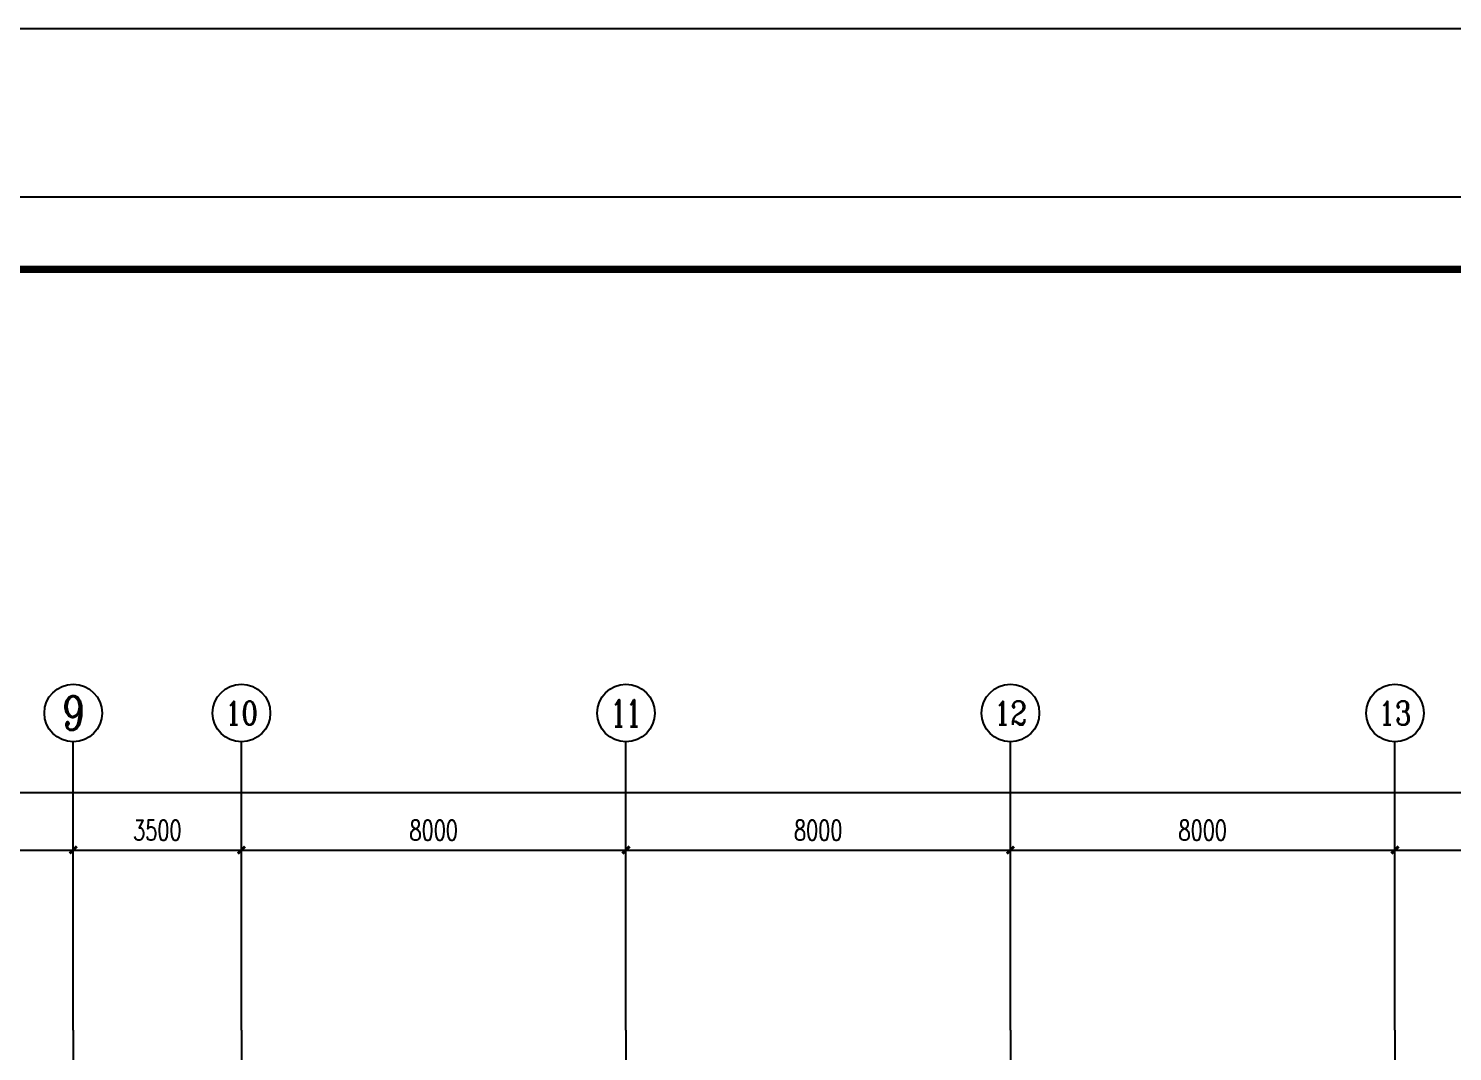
# Model space of a CAD drawing. Extents: x 0 to 2838408, y -923048 to 203859.
# Drawn here: x 2736331 to 2765960, y -607384 to -586096 of the extents above; entities that cross this region are included whole.
import ezdxf
from ezdxf.enums import TextEntityAlignment as Align

# ---------------------------------------------------------------- set-up
doc = ezdxf.new("R2010")
doc.units = 0
doc.header["$LTSCALE"] = 1000
for name, color, linetype in [('AXIS', 3, 'Continuous'), ('AXIS_TEXT', 7, 'Continuous'), ('BTTK', 7, 'Continuous'), ('DOTE', 8, 'Continuous'), ('PUB_TITLE', 4, 'Continuous'), ('XREF', 8, 'Continuous')]:
    doc.layers.add(name, color=color, linetype=linetype)
doc.styles.add('_TCH_AXIS', font='COMPLEX', dxfattribs={"bigfont": 'GBCBIG'})
doc.styles.add('A_DIM_T3', font='SIMPLEX', dxfattribs={"width": 0.7, "bigfont": 'HZ'})
doc.styles.add('COMPLEX', font='COMPLEX')
doc.styles.add('HZ(TK)', font='geniso.shx', dxfattribs={"width": 0.9, "bigfont": 'hztxt.shx'})
doc.dimstyles.new('_TCH_ARCH&&150', dxfattribs={"dimtxt": 420, "dimasz": 150, "dimexe": 375, "dimexo": 450, "dimgap": 202.5, "dimtad": 1, "dimdec": 0, "dimzin": 0, "dimdsep": 46, "dimtxsty": 'A_DIM_T3', "dimblk": 'ARCHTICK', "dimcen": 0.09, "dimclrt": 7, "dimazin": 2, "dimtfac": 1, "dimtdec": 0, "dimtix": 1, "dimtmove": 2, "dimatfit": 3, "dimfxl": 150, "dimtolj": 1, "dimtzin": 0, "dimarcsym": 0})

# ---------------------------------------------------------------- blocks, each defined once
blk = doc.blocks.new('vhtemplate_2020年新竖式图框_A0')
at = {"layer": 'PUB_TITLE', "color": 7}
blk.add_lwpolyline([(0, 0), (1189, 0), (1189, 841), (0, 841)], close=True, dxfattribs=at)
at = {"layer": 'PUB_TITLE', "const_width": 1}
blk.add_lwpolyline([(25, 10), (1179, 10), (1179, 831), (25, 831)], close=True, dxfattribs=at)
at = {"layer": 'BTTK', "color": 4, "style": 'HZ(TK)', "width": 0.9}
for tag, p in [('合作单位_001', (1143.83, 741.44)), ('建设单位_001', (1143.85, 207.44)), ('工程名称_001', (1143.62, 174.44)), ('子项名称_001', (1153.71, 157.94)), ('图纸名称_001', (1143.45, 138.94))]:
    blk.add_attdef(tag, p, '', height=3.5, dxfattribs=at)
for tag, p in [('注册证书号', (1156.5, 309.01)), ('注册印章号', (1156.5, 301.01)), ('设计号', (1154, 193)), ('图别', (1137.75, 34)), ('图号', (1170.25, 34)), ('版本号', (1137.75, 26)), ('日期', (1170.25, 26))]:
    blk.add_attdef(tag, text='', height=3.5, dxfattribs=at).set_placement(p, align=Align.MIDDLE)
blk = doc.blocks.new('_ArchTick')
at = {"color": 0, "linetype": 'ByBlock', "const_width": 0.4}
blk.add_lwpolyline([(-0.5, -0.5), (0.5, 0.5)], dxfattribs=at)
blk = doc.blocks.new('*D604')
at = {"layer": 'AXIS', "color": 0, "lineweight": -2, "transparency": 16777216}
for p, q in [((2344917, -606491), (2344917, -601616)), ((2452117, -606491), (2452117, -601616)), ((2344917, -601991), (2452117, -601991))]:
    blk.add_line(p, q, dxfattribs=at)
at = {"layer": 'Defpoints', "color": 0, "transparency": 16777216}
for p in [(2452117, -601991), (2344917, -606941), (2452117, -606941)]:
    blk.add_point(p, dxfattribs=at)
at = {"layer": 'AXIS', "color": 0, "lineweight": -2, "transparency": 16777216, "xscale": 150, "yscale": 150, "zscale": 150, "rotation": 180}
blk.add_blockref('_ArchTick', (2344917, -601991), dxfattribs=at)
at = {"layer": 'AXIS', "color": 0, "lineweight": -2, "transparency": 16777216, "xscale": 150, "yscale": 150, "zscale": 150}
blk.add_blockref('_ArchTick', (2452117, -601991), dxfattribs=at)
at = {"layer": 'AXIS', "color": 7, "transparency": 16777216, "insert": (2398517, -601579), "char_height": 420, "attachment_point": 5, "style": 'A_DIM_T3'}
blk.add_mtext('\\A1;107200', dxfattribs=at)
blk = doc.blocks.new('*D613')
at = {"layer": 'AXIS', "color": 0, "lineweight": -2, "transparency": 16777216}
for p, q in [((2393517, -606491), (2393517, -602816)), ((2401217, -606491), (2401217, -602816)), ((2393517, -603191), (2401217, -603191))]:
    blk.add_line(p, q, dxfattribs=at)
at = {"layer": 'Defpoints', "color": 0, "transparency": 16777216}
for p in [(2401217, -603191), (2393517, -606941), (2401217, -606941)]:
    blk.add_point(p, dxfattribs=at)
at = {"layer": 'AXIS', "color": 0, "lineweight": -2, "transparency": 16777216, "xscale": 150, "yscale": 150, "zscale": 150, "rotation": 180}
blk.add_blockref('_ArchTick', (2393517, -603191), dxfattribs=at)
at = {"layer": 'AXIS', "color": 0, "lineweight": -2, "transparency": 16777216, "xscale": 150, "yscale": 150, "zscale": 150}
blk.add_blockref('_ArchTick', (2401217, -603191), dxfattribs=at)
at = {"layer": 'AXIS', "color": 7, "transparency": 16777216, "insert": (2397367, -602779), "char_height": 420, "attachment_point": 5, "style": 'A_DIM_T3'}
blk.add_mtext('\\A1;7700', dxfattribs=at)
blk = doc.blocks.new('*D614')
at = {"layer": 'AXIS', "color": 0, "lineweight": -2, "transparency": 16777216}
for p, q in [((2401217, -606491), (2401217, -602816)), ((2404717, -606491), (2404717, -602816)), ((2401217, -603191), (2404717, -603191))]:
    blk.add_line(p, q, dxfattribs=at)
at = {"layer": 'Defpoints', "color": 0, "transparency": 16777216}
for p in [(2404717, -603191), (2401217, -606941), (2404717, -606941)]:
    blk.add_point(p, dxfattribs=at)
at = {"layer": 'AXIS', "color": 0, "lineweight": -2, "transparency": 16777216, "xscale": 150, "yscale": 150, "zscale": 150, "rotation": 180}
blk.add_blockref('_ArchTick', (2401217, -603191), dxfattribs=at)
at = {"layer": 'AXIS', "color": 0, "lineweight": -2, "transparency": 16777216, "xscale": 150, "yscale": 150, "zscale": 150}
blk.add_blockref('_ArchTick', (2404717, -603191), dxfattribs=at)
at = {"layer": 'AXIS', "color": 7, "transparency": 16777216, "insert": (2402967, -602779), "char_height": 420, "attachment_point": 5, "style": 'A_DIM_T3'}
blk.add_mtext('\\A1;3500', dxfattribs=at)
blk = doc.blocks.new('*D615')
at = {"layer": 'AXIS', "color": 0, "lineweight": -2, "transparency": 16777216}
for p, q in [((2404717, -606491), (2404717, -602816)), ((2412717, -606491), (2412717, -602816)), ((2404717, -603191), (2412717, -603191))]:
    blk.add_line(p, q, dxfattribs=at)
at = {"layer": 'Defpoints', "color": 0, "transparency": 16777216}
for p in [(2412717, -603191), (2404717, -606941), (2412717, -606941)]:
    blk.add_point(p, dxfattribs=at)
at = {"layer": 'AXIS', "color": 0, "lineweight": -2, "transparency": 16777216, "xscale": 150, "yscale": 150, "zscale": 150, "rotation": 180}
blk.add_blockref('_ArchTick', (2404717, -603191), dxfattribs=at)
at = {"layer": 'AXIS', "color": 0, "lineweight": -2, "transparency": 16777216, "xscale": 150, "yscale": 150, "zscale": 150}
blk.add_blockref('_ArchTick', (2412717, -603191), dxfattribs=at)
at = {"layer": 'AXIS', "color": 7, "transparency": 16777216, "insert": (2408717, -602779), "char_height": 420, "attachment_point": 5, "style": 'A_DIM_T3'}
blk.add_mtext('\\A1;8000', dxfattribs=at)
blk = doc.blocks.new('*D616')
at = {"layer": 'AXIS', "color": 0, "lineweight": -2, "transparency": 16777216}
for p, q in [((2412717, -606491), (2412717, -602816)), ((2420717, -606491), (2420717, -602816)), ((2412717, -603191), (2420717, -603191))]:
    blk.add_line(p, q, dxfattribs=at)
at = {"layer": 'Defpoints', "color": 0, "transparency": 16777216}
for p in [(2420717, -603191), (2412717, -606941), (2420717, -606941)]:
    blk.add_point(p, dxfattribs=at)
at = {"layer": 'AXIS', "color": 0, "lineweight": -2, "transparency": 16777216, "xscale": 150, "yscale": 150, "zscale": 150, "rotation": 180}
blk.add_blockref('_ArchTick', (2412717, -603191), dxfattribs=at)
at = {"layer": 'AXIS', "color": 0, "lineweight": -2, "transparency": 16777216, "xscale": 150, "yscale": 150, "zscale": 150}
blk.add_blockref('_ArchTick', (2420717, -603191), dxfattribs=at)
at = {"layer": 'AXIS', "color": 7, "transparency": 16777216, "insert": (2416717, -602779), "char_height": 420, "attachment_point": 5, "style": 'A_DIM_T3'}
blk.add_mtext('\\A1;8000', dxfattribs=at)
blk = doc.blocks.new('*D617')
at = {"layer": 'AXIS', "color": 0, "lineweight": -2, "transparency": 16777216}
for p, q in [((2420717, -606491), (2420717, -602816)), ((2428717, -606491), (2428717, -602816)), ((2420717, -603191), (2428717, -603191))]:
    blk.add_line(p, q, dxfattribs=at)
at = {"layer": 'Defpoints', "color": 0, "transparency": 16777216}
for p in [(2428717, -603191), (2420717, -606941), (2428717, -606941)]:
    blk.add_point(p, dxfattribs=at)
at = {"layer": 'AXIS', "color": 0, "lineweight": -2, "transparency": 16777216, "xscale": 150, "yscale": 150, "zscale": 150, "rotation": 180}
blk.add_blockref('_ArchTick', (2420717, -603191), dxfattribs=at)
at = {"layer": 'AXIS', "color": 0, "lineweight": -2, "transparency": 16777216, "xscale": 150, "yscale": 150, "zscale": 150}
blk.add_blockref('_ArchTick', (2428717, -603191), dxfattribs=at)
at = {"layer": 'AXIS', "color": 7, "transparency": 16777216, "insert": (2424717, -602779), "char_height": 420, "attachment_point": 5, "style": 'A_DIM_T3'}
blk.add_mtext('\\A1;8000', dxfattribs=at)
blk = doc.blocks.new('*D618')
at = {"layer": 'AXIS', "color": 0, "lineweight": -2, "transparency": 16777216}
for p, q in [((2428717, -606491), (2428717, -602816)), ((2436717, -606491), (2436717, -602816)), ((2428717, -603191), (2436717, -603191))]:
    blk.add_line(p, q, dxfattribs=at)
at = {"layer": 'Defpoints', "color": 0, "transparency": 16777216}
for p in [(2436717, -603191), (2428717, -606941), (2436717, -606941)]:
    blk.add_point(p, dxfattribs=at)
at = {"layer": 'AXIS', "color": 0, "lineweight": -2, "transparency": 16777216, "xscale": 150, "yscale": 150, "zscale": 150, "rotation": 180}
blk.add_blockref('_ArchTick', (2428717, -603191), dxfattribs=at)
at = {"layer": 'AXIS', "color": 0, "lineweight": -2, "transparency": 16777216, "xscale": 150, "yscale": 150, "zscale": 150}
blk.add_blockref('_ArchTick', (2436717, -603191), dxfattribs=at)
at = {"layer": 'AXIS', "color": 7, "transparency": 16777216, "insert": (2432717, -602779), "char_height": 420, "attachment_point": 5, "style": 'A_DIM_T3'}
blk.add_mtext('\\A1;8000', dxfattribs=at)
blk = doc.blocks.new('*D668')
at = {"layer": 'AXIS', "color": 0, "lineweight": -2, "transparency": 16777216}
for p, q in [((2344917, -606491), (2344917, -601616)), ((2452117, -606491), (2452117, -601616)), ((2344917, -601991), (2452117, -601991))]:
    blk.add_line(p, q, dxfattribs=at)
at = {"layer": 'Defpoints', "color": 0, "transparency": 16777216}
for p in [(2452117, -601991), (2344917, -606941), (2452117, -606941)]:
    blk.add_point(p, dxfattribs=at)
at = {"layer": 'AXIS', "color": 0, "lineweight": -2, "transparency": 16777216, "xscale": 150, "yscale": 150, "zscale": 150, "rotation": 180}
blk.add_blockref('_ArchTick', (2344917, -601991), dxfattribs=at)
at = {"layer": 'AXIS', "color": 0, "lineweight": -2, "transparency": 16777216, "xscale": 150, "yscale": 150, "zscale": 150}
blk.add_blockref('_ArchTick', (2452117, -601991), dxfattribs=at)
at = {"layer": 'AXIS', "color": 7, "transparency": 16777216, "insert": (2398517, -601579), "char_height": 420, "attachment_point": 5, "style": 'A_DIM_T3'}
blk.add_mtext('\\A1;107200', dxfattribs=at)
blk = doc.blocks.new('*D677')
at = {"layer": 'AXIS', "color": 0, "lineweight": -2, "transparency": 16777216}
for p, q in [((2393517, -606491), (2393517, -602816)), ((2401217, -606491), (2401217, -602816)), ((2393517, -603191), (2401217, -603191))]:
    blk.add_line(p, q, dxfattribs=at)
at = {"layer": 'Defpoints', "color": 0, "transparency": 16777216}
for p in [(2401217, -603191), (2393517, -606941), (2401217, -606941)]:
    blk.add_point(p, dxfattribs=at)
at = {"layer": 'AXIS', "color": 0, "lineweight": -2, "transparency": 16777216, "xscale": 150, "yscale": 150, "zscale": 150, "rotation": 180}
blk.add_blockref('_ArchTick', (2393517, -603191), dxfattribs=at)
at = {"layer": 'AXIS', "color": 0, "lineweight": -2, "transparency": 16777216, "xscale": 150, "yscale": 150, "zscale": 150}
blk.add_blockref('_ArchTick', (2401217, -603191), dxfattribs=at)
at = {"layer": 'AXIS', "color": 7, "transparency": 16777216, "insert": (2397367, -602779), "char_height": 420, "attachment_point": 5, "style": 'A_DIM_T3'}
blk.add_mtext('\\A1;7700', dxfattribs=at)
blk = doc.blocks.new('*D678')
at = {"layer": 'AXIS', "color": 0, "lineweight": -2, "transparency": 16777216}
for p, q in [((2401217, -606491), (2401217, -602816)), ((2404717, -606491), (2404717, -602816)), ((2401217, -603191), (2404717, -603191))]:
    blk.add_line(p, q, dxfattribs=at)
at = {"layer": 'Defpoints', "color": 0, "transparency": 16777216}
for p in [(2404717, -603191), (2401217, -606941), (2404717, -606941)]:
    blk.add_point(p, dxfattribs=at)
at = {"layer": 'AXIS', "color": 0, "lineweight": -2, "transparency": 16777216, "xscale": 150, "yscale": 150, "zscale": 150, "rotation": 180}
blk.add_blockref('_ArchTick', (2401217, -603191), dxfattribs=at)
at = {"layer": 'AXIS', "color": 0, "lineweight": -2, "transparency": 16777216, "xscale": 150, "yscale": 150, "zscale": 150}
blk.add_blockref('_ArchTick', (2404717, -603191), dxfattribs=at)
at = {"layer": 'AXIS', "color": 7, "transparency": 16777216, "insert": (2402967, -602779), "char_height": 420, "attachment_point": 5, "style": 'A_DIM_T3'}
blk.add_mtext('\\A1;3500', dxfattribs=at)
blk = doc.blocks.new('*D679')
at = {"layer": 'AXIS', "color": 0, "lineweight": -2, "transparency": 16777216}
for p, q in [((2404717, -606491), (2404717, -602816)), ((2412717, -606491), (2412717, -602816)), ((2404717, -603191), (2412717, -603191))]:
    blk.add_line(p, q, dxfattribs=at)
at = {"layer": 'Defpoints', "color": 0, "transparency": 16777216}
for p in [(2412717, -603191), (2404717, -606941), (2412717, -606941)]:
    blk.add_point(p, dxfattribs=at)
at = {"layer": 'AXIS', "color": 0, "lineweight": -2, "transparency": 16777216, "xscale": 150, "yscale": 150, "zscale": 150, "rotation": 180}
blk.add_blockref('_ArchTick', (2404717, -603191), dxfattribs=at)
at = {"layer": 'AXIS', "color": 0, "lineweight": -2, "transparency": 16777216, "xscale": 150, "yscale": 150, "zscale": 150}
blk.add_blockref('_ArchTick', (2412717, -603191), dxfattribs=at)
at = {"layer": 'AXIS', "color": 7, "transparency": 16777216, "insert": (2408717, -602779), "char_height": 420, "attachment_point": 5, "style": 'A_DIM_T3'}
blk.add_mtext('\\A1;8000', dxfattribs=at)
blk = doc.blocks.new('*D680')
at = {"layer": 'AXIS', "color": 0, "lineweight": -2, "transparency": 16777216}
for p, q in [((2412717, -606491), (2412717, -602816)), ((2420717, -606491), (2420717, -602816)), ((2412717, -603191), (2420717, -603191))]:
    blk.add_line(p, q, dxfattribs=at)
at = {"layer": 'Defpoints', "color": 0, "transparency": 16777216}
for p in [(2420717, -603191), (2412717, -606941), (2420717, -606941)]:
    blk.add_point(p, dxfattribs=at)
at = {"layer": 'AXIS', "color": 0, "lineweight": -2, "transparency": 16777216, "xscale": 150, "yscale": 150, "zscale": 150, "rotation": 180}
blk.add_blockref('_ArchTick', (2412717, -603191), dxfattribs=at)
at = {"layer": 'AXIS', "color": 0, "lineweight": -2, "transparency": 16777216, "xscale": 150, "yscale": 150, "zscale": 150}
blk.add_blockref('_ArchTick', (2420717, -603191), dxfattribs=at)
at = {"layer": 'AXIS', "color": 7, "transparency": 16777216, "insert": (2416717, -602779), "char_height": 420, "attachment_point": 5, "style": 'A_DIM_T3'}
blk.add_mtext('\\A1;8000', dxfattribs=at)
blk = doc.blocks.new('*D681')
at = {"layer": 'AXIS', "color": 0, "lineweight": -2, "transparency": 16777216}
for p, q in [((2420717, -606491), (2420717, -602816)), ((2428717, -606491), (2428717, -602816)), ((2420717, -603191), (2428717, -603191))]:
    blk.add_line(p, q, dxfattribs=at)
at = {"layer": 'Defpoints', "color": 0, "transparency": 16777216}
for p in [(2428717, -603191), (2420717, -606941), (2428717, -606941)]:
    blk.add_point(p, dxfattribs=at)
at = {"layer": 'AXIS', "color": 0, "lineweight": -2, "transparency": 16777216, "xscale": 150, "yscale": 150, "zscale": 150, "rotation": 180}
blk.add_blockref('_ArchTick', (2420717, -603191), dxfattribs=at)
at = {"layer": 'AXIS', "color": 0, "lineweight": -2, "transparency": 16777216, "xscale": 150, "yscale": 150, "zscale": 150}
blk.add_blockref('_ArchTick', (2428717, -603191), dxfattribs=at)
at = {"layer": 'AXIS', "color": 7, "transparency": 16777216, "insert": (2424717, -602779), "char_height": 420, "attachment_point": 5, "style": 'A_DIM_T3'}
blk.add_mtext('\\A1;8000', dxfattribs=at)
blk = doc.blocks.new('*D682')
at = {"layer": 'AXIS', "color": 0, "lineweight": -2, "transparency": 16777216}
for p, q in [((2428717, -606491), (2428717, -602816)), ((2436717, -606491), (2436717, -602816)), ((2428717, -603191), (2436717, -603191))]:
    blk.add_line(p, q, dxfattribs=at)
at = {"layer": 'Defpoints', "color": 0, "transparency": 16777216}
for p in [(2436717, -603191), (2428717, -606941), (2436717, -606941)]:
    blk.add_point(p, dxfattribs=at)
at = {"layer": 'AXIS', "color": 0, "lineweight": -2, "transparency": 16777216, "xscale": 150, "yscale": 150, "zscale": 150, "rotation": 180}
blk.add_blockref('_ArchTick', (2428717, -603191), dxfattribs=at)
at = {"layer": 'AXIS', "color": 0, "lineweight": -2, "transparency": 16777216, "xscale": 150, "yscale": 150, "zscale": 150}
blk.add_blockref('_ArchTick', (2436717, -603191), dxfattribs=at)
at = {"layer": 'AXIS', "color": 7, "transparency": 16777216, "insert": (2432717, -602779), "char_height": 420, "attachment_point": 5, "style": 'A_DIM_T3'}
blk.add_mtext('\\A1;8000', dxfattribs=at)
blk = doc.blocks.new('*D732')
at = {"layer": 'AXIS', "color": 0, "lineweight": -2, "transparency": 16777216}
for p, q in [((2344917, -606491), (2344917, -601616)), ((2452117, -606491), (2452117, -601616)), ((2344917, -601991), (2452117, -601991))]:
    blk.add_line(p, q, dxfattribs=at)
at = {"layer": 'Defpoints', "color": 0, "transparency": 16777216}
for p in [(2452117, -601991), (2344917, -606941), (2452117, -606941)]:
    blk.add_point(p, dxfattribs=at)
at = {"layer": 'AXIS', "color": 0, "lineweight": -2, "transparency": 16777216, "xscale": 150, "yscale": 150, "zscale": 150, "rotation": 180}
blk.add_blockref('_ArchTick', (2344917, -601991), dxfattribs=at)
at = {"layer": 'AXIS', "color": 0, "lineweight": -2, "transparency": 16777216, "xscale": 150, "yscale": 150, "zscale": 150}
blk.add_blockref('_ArchTick', (2452117, -601991), dxfattribs=at)
at = {"layer": 'AXIS', "color": 7, "transparency": 16777216, "insert": (2398517, -601579), "char_height": 420, "attachment_point": 5, "style": 'A_DIM_T3'}
blk.add_mtext('\\A1;107200', dxfattribs=at)
blk = doc.blocks.new('*D741')
at = {"layer": 'AXIS', "color": 0, "lineweight": -2, "transparency": 16777216}
for p, q in [((2393517, -606491), (2393517, -602816)), ((2401217, -606491), (2401217, -602816)), ((2393517, -603191), (2401217, -603191))]:
    blk.add_line(p, q, dxfattribs=at)
at = {"layer": 'Defpoints', "color": 0, "transparency": 16777216}
for p in [(2401217, -603191), (2393517, -606941), (2401217, -606941)]:
    blk.add_point(p, dxfattribs=at)
at = {"layer": 'AXIS', "color": 0, "lineweight": -2, "transparency": 16777216, "xscale": 150, "yscale": 150, "zscale": 150, "rotation": 180}
blk.add_blockref('_ArchTick', (2393517, -603191), dxfattribs=at)
at = {"layer": 'AXIS', "color": 0, "lineweight": -2, "transparency": 16777216, "xscale": 150, "yscale": 150, "zscale": 150}
blk.add_blockref('_ArchTick', (2401217, -603191), dxfattribs=at)
at = {"layer": 'AXIS', "color": 7, "transparency": 16777216, "insert": (2397367, -602779), "char_height": 420, "attachment_point": 5, "style": 'A_DIM_T3'}
blk.add_mtext('\\A1;7700', dxfattribs=at)
blk = doc.blocks.new('*D742')
at = {"layer": 'AXIS', "color": 0, "lineweight": -2, "transparency": 16777216}
for p, q in [((2401217, -606491), (2401217, -602816)), ((2404717, -606491), (2404717, -602816)), ((2401217, -603191), (2404717, -603191))]:
    blk.add_line(p, q, dxfattribs=at)
at = {"layer": 'Defpoints', "color": 0, "transparency": 16777216}
for p in [(2404717, -603191), (2401217, -606941), (2404717, -606941)]:
    blk.add_point(p, dxfattribs=at)
at = {"layer": 'AXIS', "color": 0, "lineweight": -2, "transparency": 16777216, "xscale": 150, "yscale": 150, "zscale": 150, "rotation": 180}
blk.add_blockref('_ArchTick', (2401217, -603191), dxfattribs=at)
at = {"layer": 'AXIS', "color": 0, "lineweight": -2, "transparency": 16777216, "xscale": 150, "yscale": 150, "zscale": 150}
blk.add_blockref('_ArchTick', (2404717, -603191), dxfattribs=at)
at = {"layer": 'AXIS', "color": 7, "transparency": 16777216, "insert": (2402967, -602779), "char_height": 420, "attachment_point": 5, "style": 'A_DIM_T3'}
blk.add_mtext('\\A1;3500', dxfattribs=at)
blk = doc.blocks.new('*D743')
at = {"layer": 'AXIS', "color": 0, "lineweight": -2, "transparency": 16777216}
for p, q in [((2404717, -606491), (2404717, -602816)), ((2412717, -606491), (2412717, -602816)), ((2404717, -603191), (2412717, -603191))]:
    blk.add_line(p, q, dxfattribs=at)
at = {"layer": 'Defpoints', "color": 0, "transparency": 16777216}
for p in [(2412717, -603191), (2404717, -606941), (2412717, -606941)]:
    blk.add_point(p, dxfattribs=at)
at = {"layer": 'AXIS', "color": 0, "lineweight": -2, "transparency": 16777216, "xscale": 150, "yscale": 150, "zscale": 150, "rotation": 180}
blk.add_blockref('_ArchTick', (2404717, -603191), dxfattribs=at)
at = {"layer": 'AXIS', "color": 0, "lineweight": -2, "transparency": 16777216, "xscale": 150, "yscale": 150, "zscale": 150}
blk.add_blockref('_ArchTick', (2412717, -603191), dxfattribs=at)
at = {"layer": 'AXIS', "color": 7, "transparency": 16777216, "insert": (2408717, -602779), "char_height": 420, "attachment_point": 5, "style": 'A_DIM_T3'}
blk.add_mtext('\\A1;8000', dxfattribs=at)
blk = doc.blocks.new('*D744')
at = {"layer": 'AXIS', "color": 0, "lineweight": -2, "transparency": 16777216}
for p, q in [((2412717, -606491), (2412717, -602816)), ((2420717, -606491), (2420717, -602816)), ((2412717, -603191), (2420717, -603191))]:
    blk.add_line(p, q, dxfattribs=at)
at = {"layer": 'Defpoints', "color": 0, "transparency": 16777216}
for p in [(2420717, -603191), (2412717, -606941), (2420717, -606941)]:
    blk.add_point(p, dxfattribs=at)
at = {"layer": 'AXIS', "color": 0, "lineweight": -2, "transparency": 16777216, "xscale": 150, "yscale": 150, "zscale": 150, "rotation": 180}
blk.add_blockref('_ArchTick', (2412717, -603191), dxfattribs=at)
at = {"layer": 'AXIS', "color": 0, "lineweight": -2, "transparency": 16777216, "xscale": 150, "yscale": 150, "zscale": 150}
blk.add_blockref('_ArchTick', (2420717, -603191), dxfattribs=at)
at = {"layer": 'AXIS', "color": 7, "transparency": 16777216, "insert": (2416717, -602779), "char_height": 420, "attachment_point": 5, "style": 'A_DIM_T3'}
blk.add_mtext('\\A1;8000', dxfattribs=at)
blk = doc.blocks.new('*D745')
at = {"layer": 'AXIS', "color": 0, "lineweight": -2, "transparency": 16777216}
for p, q in [((2420717, -606491), (2420717, -602816)), ((2428717, -606491), (2428717, -602816)), ((2420717, -603191), (2428717, -603191))]:
    blk.add_line(p, q, dxfattribs=at)
at = {"layer": 'Defpoints', "color": 0, "transparency": 16777216}
for p in [(2428717, -603191), (2420717, -606941), (2428717, -606941)]:
    blk.add_point(p, dxfattribs=at)
at = {"layer": 'AXIS', "color": 0, "lineweight": -2, "transparency": 16777216, "xscale": 150, "yscale": 150, "zscale": 150, "rotation": 180}
blk.add_blockref('_ArchTick', (2420717, -603191), dxfattribs=at)
at = {"layer": 'AXIS', "color": 0, "lineweight": -2, "transparency": 16777216, "xscale": 150, "yscale": 150, "zscale": 150}
blk.add_blockref('_ArchTick', (2428717, -603191), dxfattribs=at)
at = {"layer": 'AXIS', "color": 7, "transparency": 16777216, "insert": (2424717, -602779), "char_height": 420, "attachment_point": 5, "style": 'A_DIM_T3'}
blk.add_mtext('\\A1;8000', dxfattribs=at)
blk = doc.blocks.new('*D746')
at = {"layer": 'AXIS', "color": 0, "lineweight": -2, "transparency": 16777216}
for p, q in [((2428717, -606491), (2428717, -602816)), ((2436717, -606491), (2436717, -602816)), ((2428717, -603191), (2436717, -603191))]:
    blk.add_line(p, q, dxfattribs=at)
at = {"layer": 'Defpoints', "color": 0, "transparency": 16777216}
for p in [(2436717, -603191), (2428717, -606941), (2436717, -606941)]:
    blk.add_point(p, dxfattribs=at)
at = {"layer": 'AXIS', "color": 0, "lineweight": -2, "transparency": 16777216, "xscale": 150, "yscale": 150, "zscale": 150, "rotation": 180}
blk.add_blockref('_ArchTick', (2428717, -603191), dxfattribs=at)
at = {"layer": 'AXIS', "color": 0, "lineweight": -2, "transparency": 16777216, "xscale": 150, "yscale": 150, "zscale": 150}
blk.add_blockref('_ArchTick', (2436717, -603191), dxfattribs=at)
at = {"layer": 'AXIS', "color": 7, "transparency": 16777216, "insert": (2432717, -602779), "char_height": 420, "attachment_point": 5, "style": 'A_DIM_T3'}
blk.add_mtext('\\A1;8000', dxfattribs=at)
blk = doc.blocks.new('_AXISO')
at = {"color": 0}
blk.add_circle((0, 0), 0.5, dxfattribs=at)
at = {"layer": 'AXIS_TEXT', "color": 0, "style": 'COMPLEX', "width": 1.041667}
blk.add_attdef('A', text='', height=0.56, dxfattribs=at).set_placement((-0.25, -0.28), (0.25, -0.28), align=Align.FIT)
blk = doc.blocks.new('*D796')
at = {"layer": 'AXIS', "color": 0, "lineweight": -2, "transparency": 16777216}
for p, q in [((2344917, -606491), (2344917, -601616)), ((2452117, -606491), (2452117, -601616)), ((2344917, -601991), (2452117, -601991))]:
    blk.add_line(p, q, dxfattribs=at)
at = {"layer": 'Defpoints', "color": 0, "transparency": 16777216}
for p in [(2452117, -601991), (2344917, -606941), (2452117, -606941)]:
    blk.add_point(p, dxfattribs=at)
at = {"layer": 'AXIS', "color": 0, "lineweight": -2, "transparency": 16777216, "xscale": 150, "yscale": 150, "zscale": 150, "rotation": 180}
blk.add_blockref('_ArchTick', (2344917, -601991), dxfattribs=at)
at = {"layer": 'AXIS', "color": 0, "lineweight": -2, "transparency": 16777216, "xscale": 150, "yscale": 150, "zscale": 150}
blk.add_blockref('_ArchTick', (2452117, -601991), dxfattribs=at)
at = {"layer": 'AXIS', "color": 7, "transparency": 16777216, "insert": (2398517, -601579), "char_height": 420, "attachment_point": 5, "style": 'A_DIM_T3'}
blk.add_mtext('\\A1;107200', dxfattribs=at)
blk = doc.blocks.new('*D805')
at = {"layer": 'AXIS', "color": 0, "lineweight": -2, "transparency": 16777216}
for p, q in [((2393517, -606491), (2393517, -602816)), ((2401217, -606491), (2401217, -602816)), ((2393517, -603191), (2401217, -603191))]:
    blk.add_line(p, q, dxfattribs=at)
at = {"layer": 'Defpoints', "color": 0, "transparency": 16777216}
for p in [(2401217, -603191), (2393517, -606941), (2401217, -606941)]:
    blk.add_point(p, dxfattribs=at)
at = {"layer": 'AXIS', "color": 0, "lineweight": -2, "transparency": 16777216, "xscale": 150, "yscale": 150, "zscale": 150, "rotation": 180}
blk.add_blockref('_ArchTick', (2393517, -603191), dxfattribs=at)
at = {"layer": 'AXIS', "color": 0, "lineweight": -2, "transparency": 16777216, "xscale": 150, "yscale": 150, "zscale": 150}
blk.add_blockref('_ArchTick', (2401217, -603191), dxfattribs=at)
at = {"layer": 'AXIS', "color": 7, "transparency": 16777216, "insert": (2397367, -602779), "char_height": 420, "attachment_point": 5, "style": 'A_DIM_T3'}
blk.add_mtext('\\A1;7700', dxfattribs=at)
blk = doc.blocks.new('*D806')
at = {"layer": 'AXIS', "color": 0, "lineweight": -2, "transparency": 16777216}
for p, q in [((2401217, -606491), (2401217, -602816)), ((2404717, -606491), (2404717, -602816)), ((2401217, -603191), (2404717, -603191))]:
    blk.add_line(p, q, dxfattribs=at)
at = {"layer": 'Defpoints', "color": 0, "transparency": 16777216}
for p in [(2404717, -603191), (2401217, -606941), (2404717, -606941)]:
    blk.add_point(p, dxfattribs=at)
at = {"layer": 'AXIS', "color": 0, "lineweight": -2, "transparency": 16777216, "xscale": 150, "yscale": 150, "zscale": 150, "rotation": 180}
blk.add_blockref('_ArchTick', (2401217, -603191), dxfattribs=at)
at = {"layer": 'AXIS', "color": 0, "lineweight": -2, "transparency": 16777216, "xscale": 150, "yscale": 150, "zscale": 150}
blk.add_blockref('_ArchTick', (2404717, -603191), dxfattribs=at)
at = {"layer": 'AXIS', "color": 7, "transparency": 16777216, "insert": (2402967, -602779), "char_height": 420, "attachment_point": 5, "style": 'A_DIM_T3'}
blk.add_mtext('\\A1;3500', dxfattribs=at)
blk = doc.blocks.new('*D807')
at = {"layer": 'AXIS', "color": 0, "lineweight": -2, "transparency": 16777216}
for p, q in [((2404717, -606491), (2404717, -602816)), ((2412717, -606491), (2412717, -602816)), ((2404717, -603191), (2412717, -603191))]:
    blk.add_line(p, q, dxfattribs=at)
at = {"layer": 'Defpoints', "color": 0, "transparency": 16777216}
for p in [(2412717, -603191), (2404717, -606941), (2412717, -606941)]:
    blk.add_point(p, dxfattribs=at)
at = {"layer": 'AXIS', "color": 0, "lineweight": -2, "transparency": 16777216, "xscale": 150, "yscale": 150, "zscale": 150, "rotation": 180}
blk.add_blockref('_ArchTick', (2404717, -603191), dxfattribs=at)
at = {"layer": 'AXIS', "color": 0, "lineweight": -2, "transparency": 16777216, "xscale": 150, "yscale": 150, "zscale": 150}
blk.add_blockref('_ArchTick', (2412717, -603191), dxfattribs=at)
at = {"layer": 'AXIS', "color": 7, "transparency": 16777216, "insert": (2408717, -602779), "char_height": 420, "attachment_point": 5, "style": 'A_DIM_T3'}
blk.add_mtext('\\A1;8000', dxfattribs=at)
blk = doc.blocks.new('*D808')
at = {"layer": 'AXIS', "color": 0, "lineweight": -2, "transparency": 16777216}
for p, q in [((2412717, -606491), (2412717, -602816)), ((2420717, -606491), (2420717, -602816)), ((2412717, -603191), (2420717, -603191))]:
    blk.add_line(p, q, dxfattribs=at)
at = {"layer": 'Defpoints', "color": 0, "transparency": 16777216}
for p in [(2420717, -603191), (2412717, -606941), (2420717, -606941)]:
    blk.add_point(p, dxfattribs=at)
at = {"layer": 'AXIS', "color": 0, "lineweight": -2, "transparency": 16777216, "xscale": 150, "yscale": 150, "zscale": 150, "rotation": 180}
blk.add_blockref('_ArchTick', (2412717, -603191), dxfattribs=at)
at = {"layer": 'AXIS', "color": 0, "lineweight": -2, "transparency": 16777216, "xscale": 150, "yscale": 150, "zscale": 150}
blk.add_blockref('_ArchTick', (2420717, -603191), dxfattribs=at)
at = {"layer": 'AXIS', "color": 7, "transparency": 16777216, "insert": (2416717, -602779), "char_height": 420, "attachment_point": 5, "style": 'A_DIM_T3'}
blk.add_mtext('\\A1;8000', dxfattribs=at)
blk = doc.blocks.new('*D809')
at = {"layer": 'AXIS', "color": 0, "lineweight": -2, "transparency": 16777216}
for p, q in [((2420717, -606491), (2420717, -602816)), ((2428717, -606491), (2428717, -602816)), ((2420717, -603191), (2428717, -603191))]:
    blk.add_line(p, q, dxfattribs=at)
at = {"layer": 'Defpoints', "color": 0, "transparency": 16777216}
for p in [(2428717, -603191), (2420717, -606941), (2428717, -606941)]:
    blk.add_point(p, dxfattribs=at)
at = {"layer": 'AXIS', "color": 0, "lineweight": -2, "transparency": 16777216, "xscale": 150, "yscale": 150, "zscale": 150, "rotation": 180}
blk.add_blockref('_ArchTick', (2420717, -603191), dxfattribs=at)
at = {"layer": 'AXIS', "color": 0, "lineweight": -2, "transparency": 16777216, "xscale": 150, "yscale": 150, "zscale": 150}
blk.add_blockref('_ArchTick', (2428717, -603191), dxfattribs=at)
at = {"layer": 'AXIS', "color": 7, "transparency": 16777216, "insert": (2424717, -602779), "char_height": 420, "attachment_point": 5, "style": 'A_DIM_T3'}
blk.add_mtext('\\A1;8000', dxfattribs=at)
blk = doc.blocks.new('*D810')
at = {"layer": 'AXIS', "color": 0, "lineweight": -2, "transparency": 16777216}
for p, q in [((2428717, -606491), (2428717, -602816)), ((2436717, -606491), (2436717, -602816)), ((2428717, -603191), (2436717, -603191))]:
    blk.add_line(p, q, dxfattribs=at)
at = {"layer": 'Defpoints', "color": 0, "transparency": 16777216}
for p in [(2436717, -603191), (2428717, -606941), (2436717, -606941)]:
    blk.add_point(p, dxfattribs=at)
at = {"layer": 'AXIS', "color": 0, "lineweight": -2, "transparency": 16777216, "xscale": 150, "yscale": 150, "zscale": 150, "rotation": 180}
blk.add_blockref('_ArchTick', (2428717, -603191), dxfattribs=at)
at = {"layer": 'AXIS', "color": 0, "lineweight": -2, "transparency": 16777216, "xscale": 150, "yscale": 150, "zscale": 150}
blk.add_blockref('_ArchTick', (2436717, -603191), dxfattribs=at)
at = {"layer": 'AXIS', "color": 7, "transparency": 16777216, "insert": (2432717, -602779), "char_height": 420, "attachment_point": 5, "style": 'A_DIM_T3'}
blk.add_mtext('\\A1;8000', dxfattribs=at)
blk = doc.blocks.new('4F1')
at = {"layer": 'AXIS'}
for p, q in [((2401216.7, -606941.3), (2401216.7, -600941.3)), ((2404716.7, -606941.3), (2404716.7, -600941.3)), ((2412716.7, -606941.3), (2412716.7, -600941.3)), ((2420716.7, -606941.3), (2420716.7, -600941.3)), ((2428716.7, -606941.3), (2428716.7, -600941.3))]:
    blk.add_line(p, q, dxfattribs=at)
at = {"layer": 'Defpoints', "color": 250}
blk.add_lwpolyline([(2326685.8, -586096.2), (2468623.3, -586096.2), (2468623.3, -659212.9), (2326685.8, -659212.9)], close=True, dxfattribs=at)
at = {"layer": 'DOTE'}
for p, q in [((2401216.7, -606941.3), (2401216.7, -690141.3)), ((2404716.7, -606941.3), (2404716.7, -690141.3)), ((2412716.7, -606941.3), (2412716.7, -690141.3)), ((2420716.7, -606941.3), (2420716.7, -690141.3)), ((2428716.7, -606941.3), (2428716.7, -690141.3))]:
    blk.add_line(p, q, dxfattribs=at)
at = {"layer": 'AXIS'}
ref = blk.add_blockref('_AXISO', (2401216.7, -600341.3), dxfattribs=dict(at, xscale=1200, yscale=1200, zscale=1200))
ref.add_attrib('A', '9', dxfattribs={"layer": 'AXIS_TEXT', "height": 698.9, "style": '_TCH_AXIS'}).set_placement((2400983.8, -600690.8), (2401449.7, -600690.8), align=Align.FIT)
ref = blk.add_blockref('_AXISO', (2404716.7, -600341.3), dxfattribs=dict(at, xscale=1200, yscale=1200, zscale=1200))
ref.add_attrib('A', '10', dxfattribs={"layer": 'AXIS_TEXT', "height": 492.67, "style": '_TCH_AXIS'}).set_placement((2404376.6, -600587.6), (2405056.9, -600587.6), align=Align.FIT)
ref = blk.add_blockref('_AXISO', (2412716.7, -600341.3), dxfattribs=dict(at, xscale=1200, yscale=1200, zscale=1200))
ref.add_attrib('A', '11', dxfattribs={"layer": 'AXIS_TEXT', "height": 553.14, "style": '_TCH_AXIS'}).set_placement((2412400.7, -600617.9), (2413032.8, -600617.9), align=Align.FIT)
ref = blk.add_blockref('_AXISO', (2420716.7, -600341.3), dxfattribs=dict(at, xscale=1200, yscale=1200, zscale=1200))
ref.add_attrib('A', '12', dxfattribs={"layer": 'AXIS_TEXT', "height": 492.67, "style": '_TCH_AXIS'}).set_placement((2420376.6, -600587.6), (2421056.9, -600587.6), align=Align.FIT)
ref = blk.add_blockref('_AXISO', (2428716.7, -600341.3), dxfattribs=dict(at, xscale=1200, yscale=1200, zscale=1200))
ref.add_attrib('A', '13', dxfattribs={"layer": 'AXIS_TEXT', "height": 492.67, "style": '_TCH_AXIS'}).set_placement((2428376.6, -600587.6), (2429056.9, -600587.6), align=Align.FIT)
for p1, p2, distance, picture, middle in [((2344916.7, -606941.3), (2452116.7, -606941.3), 4950, '*D604', (2398516.7, -601578.8)), ((2344916.7, -606941.3), (2452116.7, -606941.3), 4950, '*D668', (2398516.7, -601578.8)), ((2344916.7, -606941.3), (2452116.7, -606941.3), 4950, '*D732', (2398516.7, -601578.8)), ((2344916.7, -606941.3), (2452116.7, -606941.3), 4950, '*D796', (2398516.7, -601578.8)), ((2393516.7, -606941.3), (2401216.7, -606941.3), 3750, '*D613', (2397366.7, -602778.8)), ((2393516.7, -606941.3), (2401216.7, -606941.3), 3750, '*D677', (2397366.7, -602778.8)), ((2393516.7, -606941.3), (2401216.7, -606941.3), 3750, '*D741', (2397366.7, -602778.8)), ((2393516.7, -606941.3), (2401216.7, -606941.3), 3750, '*D805', (2397366.7, -602778.8)), ((2401216.7, -606941.3), (2404716.7, -606941.3), 3750, '*D614', (2402966.7, -602778.8)), ((2401216.7, -606941.3), (2404716.7, -606941.3), 3750, '*D678', (2402966.7, -602778.8)), ((2401216.7, -606941.3), (2404716.7, -606941.3), 3750, '*D742', (2402966.7, -602778.8)), ((2401216.7, -606941.3), (2404716.7, -606941.3), 3750, '*D806', (2402966.7, -602778.8)), ((2404716.7, -606941.3), (2412716.7, -606941.3), 3750, '*D615', (2408716.7, -602778.8)), ((2404716.7, -606941.3), (2412716.7, -606941.3), 3750, '*D679', (2408716.7, -602778.8)), ((2404716.7, -606941.3), (2412716.7, -606941.3), 3750, '*D743', (2408716.7, -602778.8)), ((2404716.7, -606941.3), (2412716.7, -606941.3), 3750, '*D807', (2408716.7, -602778.8)), ((2412716.7, -606941.3), (2420716.7, -606941.3), 3750, '*D616', (2416716.7, -602778.8)), ((2412716.7, -606941.3), (2420716.7, -606941.3), 3750, '*D680', (2416716.7, -602778.8)), ((2412716.7, -606941.3), (2420716.7, -606941.3), 3750, '*D744', (2416716.7, -602778.8)), ((2412716.7, -606941.3), (2420716.7, -606941.3), 3750, '*D808', (2416716.7, -602778.8)), ((2420716.7, -606941.3), (2428716.7, -606941.3), 3750, '*D617', (2424716.7, -602778.8)), ((2420716.7, -606941.3), (2428716.7, -606941.3), 3750, '*D681', (2424716.7, -602778.8)), ((2420716.7, -606941.3), (2428716.7, -606941.3), 3750, '*D745', (2424716.7, -602778.8)), ((2420716.7, -606941.3), (2428716.7, -606941.3), 3750, '*D809', (2424716.7, -602778.8)), ((2428716.7, -606941.3), (2436716.7, -606941.3), 3750, '*D618', (2432716.7, -602778.8)), ((2428716.7, -606941.3), (2436716.7, -606941.3), 3750, '*D682', (2432716.7, -602778.8)), ((2428716.7, -606941.3), (2436716.7, -606941.3), 3750, '*D746', (2432716.7, -602778.8)), ((2428716.7, -606941.3), (2436716.7, -606941.3), 3750, '*D810', (2432716.7, -602778.8))]:
    dim = blk.add_aligned_dim(p1=p1, p2=p2, distance=distance, dimstyle='_TCH_ARCH&&150', dxfattribs=at)
    dim.commit()
    dim.dimension.update_dxf_attribs({"geometry": picture, "text_midpoint": middle})

msp = doc.modelspace()

# ---------------------------------------------------------------- block references
at = {"xscale": 150, "yscale": 150, "zscale": 150}
msp.add_blockref('vhtemplate_2020年新竖式图框_A0', (2660058, -715756.4), dxfattribs=at)
at = {"layer": 'XREF'}
msp.add_blockref('4F1', (336045.8, 0), dxfattribs=at)

doc.saveas('drawing.dxf')
